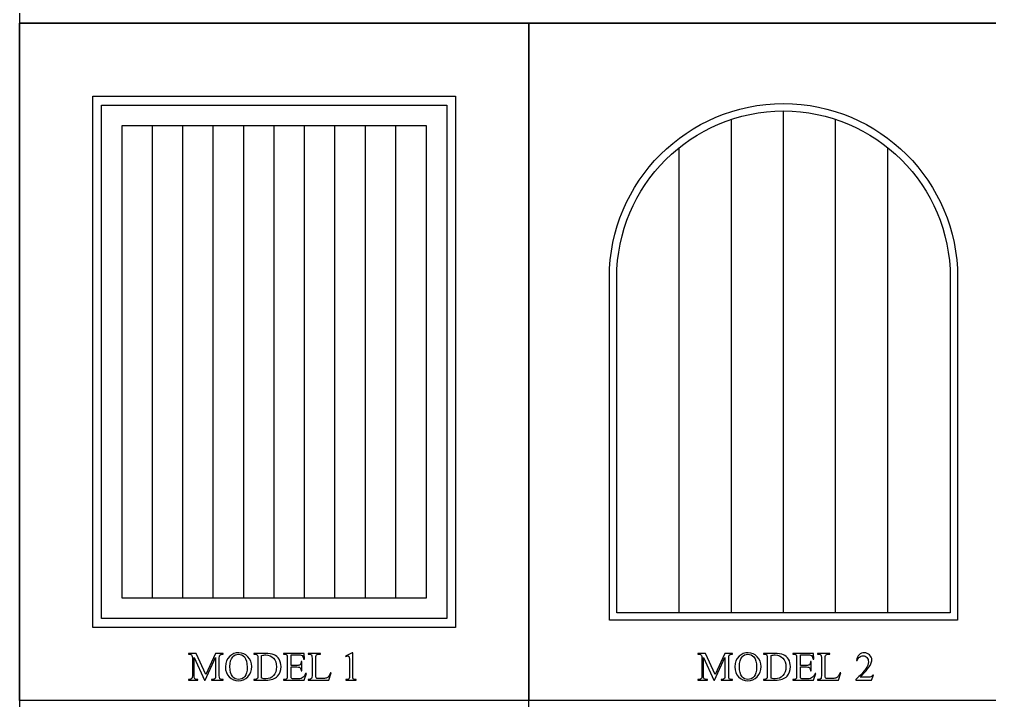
# Model space of a CAD drawing. Header units: millimetres. Extents: x 2553 to 3943, y 1218 to 3318.
# Drawn here: x 2553 to 3215, y 2606 to 3071 of the extents above; entities that cross this region are included whole.
import ezdxf

# ---------------------------------------------------------------- set-up
doc = ezdxf.new("R2010")
doc.units = ezdxf.units.MM
doc.layers.add('Katman 1', color=7, linetype='Continuous')

msp = doc.modelspace()

# ---------------------------------------------------------------- linework, layer by layer
for p, q in [((3943.43, 3068.25), (2553.43, 3068.25)), ((2900.93, 1218.25), (2900.93, 3068.25)), ((3943.43, 2605.75), (2553.43, 2605.75))]:
    msp.add_line(p, q)
at = {"color": 1}
for p, q in [((3074.68, 2665.75), (3074.68, 3008.25)), ((3039.1, 2665.75), (3039.1, 3002.54)), ((3110.26, 2665.75), (3110.26, 3002.54)), ((3003.51, 2665.75), (3003.51, 2983.23)), ((3145.85, 2665.75), (3145.85, 2983.23))]:
    msp.add_line(p, q, dxfattribs=at)
at = {"color": 3}
for p, q in [((2644.18, 2675.75), (2644.18, 2998.25)), ((2664.93, 2675.75), (2664.93, 2998.25)), ((2685.68, 2675.75), (2685.68, 2998.25)), ((2706.43, 2675.75), (2706.43, 2998.25)), ((2727.18, 2675.75), (2727.18, 2998.25)), ((2747.93, 2675.75), (2747.93, 2998.25)), ((2768.68, 2675.75), (2768.68, 2998.25)), ((2789.43, 2675.75), (2789.43, 2998.25)), ((2810.18, 2675.75), (2810.18, 2998.25))]:
    msp.add_line(p, q, dxfattribs=at)
msp.add_lwpolyline([(3943.43, 3068.25, 0.414214), (3693.43, 3318.25), (2803.43, 3318.25, 0.414214), (2553.43, 3068.25), (2553.43, 1218.25), (3943.43, 1218.25)], format="xyb", close=True)
for points in [[(2553.43, 3068.25), (2900.93, 3068.25), (2900.93, 2605.75), (2553.43, 2605.75)], [(2900.93, 3068.25), (3248.43, 3068.25), (3248.43, 2605.75), (2900.93, 2605.75)], [(2609.43, 3012.25), (2844.93, 3012.25), (2844.93, 2661.75), (2609.43, 2661.75)]]:
    msp.add_lwpolyline(points, close=True)
at = {"color": 1}
for points in [[(2603.43, 3018.25), (2850.93, 3018.25), (2850.93, 2655.75), (2603.43, 2655.75)], [(2623.43, 2998.25), (2830.93, 2998.25), (2830.93, 2675.75), (2623.43, 2675.75)]]:
    msp.add_lwpolyline(points, close=True, dxfattribs=at)
at = {"color": 2}
for points in [[(3193.43, 2894.5), (3193.43, 2660.75), (2955.93, 2660.75), (2955.93, 2894.5, -1)], [(3188.43, 2894.5), (3188.43, 2665.75), (2960.93, 2665.75), (2960.93, 2894.5, -1)]]:
    msp.add_lwpolyline(points, format="xyb", close=True, dxfattribs=at)
at = {"layer": 'Katman 1', "color": 250}
for points, knots in [([(2679.71, 2619.65), (2679.71, 2619.65), (2672.63, 2635.08), (2672.63, 2635.08), (2672.63, 2635.08), (2672.63, 2622.83), (2672.63, 2622.83), (2672.63, 2621.7), (2672.75, 2620.99), (2673, 2620.71), (2673.34, 2620.33), (2673.87, 2620.14), (2674.6, 2620.14), (2674.6, 2620.14), (2675.26, 2620.14), (2675.26, 2620.14), (2675.26, 2620.14), (2675.26, 2619.65), (2675.26, 2619.65), (2675.26, 2619.65), (2668.81, 2619.65), (2668.81, 2619.65), (2668.81, 2619.65), (2668.81, 2620.14), (2668.81, 2620.14), (2668.81, 2620.14), (2669.47, 2620.14), (2669.47, 2620.14), (2670.25, 2620.14), (2670.81, 2620.38), (2671.14, 2620.85), (2671.34, 2621.14), (2671.44, 2621.8), (2671.44, 2622.83), (2671.44, 2622.83), (2671.44, 2634.81), (2671.44, 2634.81), (2671.44, 2635.62), (2671.35, 2636.21), (2671.17, 2636.57), (2671.04, 2636.83), (2670.8, 2637.05), (2670.46, 2637.23), (2670.12, 2637.41), (2669.57, 2637.49), (2668.81, 2637.49), (2668.81, 2637.49), (2668.81, 2637.99), (2668.81, 2637.99), (2668.81, 2637.99), (2674.07, 2637.99), (2674.07, 2637.99), (2674.07, 2637.99), (2680.68, 2623.65), (2680.68, 2623.65), (2680.68, 2623.65), (2687.24, 2637.99), (2687.24, 2637.99), (2687.24, 2637.99), (2692.44, 2637.99), (2692.44, 2637.99), (2692.44, 2637.99), (2692.44, 2637.49), (2692.44, 2637.49), (2692.44, 2637.49), (2691.8, 2637.49), (2691.8, 2637.49), (2691, 2637.49), (2690.45, 2637.26), (2690.11, 2636.79), (2689.92, 2636.5), (2689.81, 2635.84), (2689.81, 2634.81), (2689.81, 2634.81), (2689.81, 2622.83), (2689.81, 2622.83), (2689.81, 2621.7), (2689.94, 2620.99), (2690.2, 2620.71), (2690.53, 2620.33), (2691.07, 2620.14), (2691.8, 2620.14), (2691.8, 2620.14), (2692.44, 2620.14), (2692.44, 2620.14), (2692.44, 2620.14), (2692.44, 2619.65), (2692.44, 2619.65), (2692.44, 2619.65), (2684.58, 2619.65), (2684.58, 2619.65), (2684.58, 2619.65), (2684.58, 2620.14), (2684.58, 2620.14), (2684.58, 2620.14), (2685.24, 2620.14), (2685.24, 2620.14), (2686.04, 2620.14), (2686.59, 2620.38), (2686.91, 2620.85), (2687.11, 2621.14), (2687.21, 2621.8), (2687.21, 2622.83), (2687.21, 2622.83), (2687.21, 2635.08), (2687.21, 2635.08), (2687.21, 2635.08), (2680.16, 2619.65), (2680.16, 2619.65), (2680.16, 2619.65), (2679.71, 2619.65), (2679.71, 2619.65)], [0, 0, 0, 0, 0.027027, 0.027027, 0.027027, 0.054054, 0.054054, 0.054054, 0.081081, 0.081081, 0.081081, 0.108108, 0.108108, 0.108108, 0.135135, 0.135135, 0.135135, 0.162162, 0.162162, 0.162162, 0.189189, 0.189189, 0.189189, 0.216216, 0.216216, 0.216216, 0.243243, 0.243243, 0.243243, 0.27027, 0.27027, 0.27027, 0.297297, 0.297297, 0.297297, 0.324324, 0.324324, 0.324324, 0.351351, 0.351351, 0.351351, 0.378378, 0.378378, 0.378378, 0.405405, 0.405405, 0.405405, 0.432432, 0.432432, 0.432432, 0.459459, 0.459459, 0.459459, 0.486486, 0.486486, 0.486486, 0.513514, 0.513514, 0.513514, 0.540541, 0.540541, 0.540541, 0.567568, 0.567568, 0.567568, 0.594595, 0.594595, 0.594595, 0.621622, 0.621622, 0.621622, 0.648649, 0.648649, 0.648649, 0.675676, 0.675676, 0.675676, 0.702703, 0.702703, 0.702703, 0.72973, 0.72973, 0.72973, 0.756757, 0.756757, 0.756757, 0.783784, 0.783784, 0.783784, 0.810811, 0.810811, 0.810811, 0.837838, 0.837838, 0.837838, 0.864865, 0.864865, 0.864865, 0.891892, 0.891892, 0.891892, 0.918919, 0.918919, 0.918919, 0.945946, 0.945946, 0.945946, 0.972973, 0.972973, 0.972973, 1, 1, 1, 1]), ([(2703.11, 2638.41), (2705.49, 2638.41), (2707.55, 2637.5), (2709.29, 2635.7), (2711.03, 2633.89), (2711.9, 2631.63), (2711.9, 2628.93), (2711.9, 2626.14), (2711.02, 2623.83), (2709.27, 2621.99), (2707.51, 2620.15), (2705.39, 2619.23), (2702.89, 2619.23), (2700.38, 2619.23), (2698.26, 2620.13), (2696.54, 2621.92), (2694.83, 2623.72), (2693.97, 2626.04), (2693.97, 2628.89), (2693.97, 2631.8), (2694.96, 2634.17), (2696.94, 2636.01), (2698.66, 2637.61), (2700.72, 2638.41), (2703.11, 2638.41)], [0, 0, 0, 0, 0.125, 0.125, 0.125, 0.25, 0.25, 0.25, 0.375, 0.375, 0.375, 0.5, 0.5, 0.5, 0.625, 0.625, 0.625, 0.75, 0.75, 0.75, 0.875, 0.875, 0.875, 1, 1, 1, 1]), ([(2702.85, 2637.44), (2701.22, 2637.44), (2699.9, 2636.83), (2698.92, 2635.61), (2697.69, 2634.1), (2697.07, 2631.88), (2697.07, 2628.95), (2697.07, 2625.96), (2697.71, 2623.65), (2698.98, 2622.04), (2699.96, 2620.81), (2701.26, 2620.2), (2702.87, 2620.2), (2704.59, 2620.2), (2706, 2620.87), (2707.12, 2622.21), (2708.24, 2623.56), (2708.8, 2625.68), (2708.8, 2628.57), (2708.8, 2631.71), (2708.18, 2634.06), (2706.95, 2635.6), (2705.96, 2636.83), (2704.6, 2637.44), (2702.85, 2637.44)], [0, 0, 0, 0, 0.125, 0.125, 0.125, 0.25, 0.25, 0.25, 0.375, 0.375, 0.375, 0.5, 0.5, 0.5, 0.625, 0.625, 0.625, 0.75, 0.75, 0.75, 0.875, 0.875, 0.875, 1, 1, 1, 1]), ([(2713.45, 2619.65), (2713.45, 2619.65), (2713.45, 2620.14), (2713.45, 2620.14), (2713.45, 2620.14), (2714.14, 2620.14), (2714.14, 2620.14), (2714.92, 2620.14), (2715.47, 2620.39), (2715.79, 2620.89), (2715.99, 2621.18), (2716.08, 2621.85), (2716.08, 2622.88), (2716.08, 2622.88), (2716.08, 2634.75), (2716.08, 2634.75), (2716.08, 2635.9), (2715.96, 2636.61), (2715.7, 2636.9), (2715.35, 2637.3), (2714.83, 2637.49), (2714.14, 2637.49), (2714.14, 2637.49), (2713.45, 2637.49), (2713.45, 2637.49), (2713.45, 2637.49), (2713.45, 2637.99), (2713.45, 2637.99), (2713.45, 2637.99), (2720.91, 2637.99), (2720.91, 2637.99), (2723.65, 2637.99), (2725.74, 2637.68), (2727.16, 2637.06), (2728.59, 2636.44), (2729.74, 2635.4), (2730.61, 2633.95), (2731.48, 2632.49), (2731.91, 2630.82), (2731.91, 2628.92), (2731.91, 2626.36), (2731.14, 2624.23), (2729.59, 2622.51), (2727.85, 2620.6), (2725.2, 2619.65), (2721.64, 2619.65), (2721.64, 2619.65), (2713.45, 2619.65), (2713.45, 2619.65)], [0, 0, 0, 0, 0.0625, 0.0625, 0.0625, 0.125, 0.125, 0.125, 0.1875, 0.1875, 0.1875, 0.25, 0.25, 0.25, 0.3125, 0.3125, 0.3125, 0.375, 0.375, 0.375, 0.4375, 0.4375, 0.4375, 0.5, 0.5, 0.5, 0.5625, 0.5625, 0.5625, 0.625, 0.625, 0.625, 0.6875, 0.6875, 0.6875, 0.75, 0.75, 0.75, 0.8125, 0.8125, 0.8125, 0.875, 0.875, 0.875, 0.9375, 0.9375, 0.9375, 1, 1, 1, 1]), ([(2718.68, 2620.99), (2719.83, 2620.74), (2720.78, 2620.61), (2721.56, 2620.61), (2723.64, 2620.61), (2725.37, 2621.35), (2726.75, 2622.82), (2728.12, 2624.29), (2728.81, 2626.28), (2728.81, 2628.79), (2728.81, 2631.32), (2728.12, 2633.32), (2726.75, 2634.78), (2725.37, 2636.24), (2723.61, 2636.97), (2721.45, 2636.97), (2720.64, 2636.97), (2719.72, 2636.84), (2718.68, 2636.58), (2718.68, 2636.58), (2718.68, 2620.99), (2718.68, 2620.99)], [0, 0, 0, 0, 0.142857, 0.142857, 0.142857, 0.285714, 0.285714, 0.285714, 0.428571, 0.428571, 0.428571, 0.571429, 0.571429, 0.571429, 0.714286, 0.714286, 0.714286, 0.857143, 0.857143, 0.857143, 1, 1, 1, 1]), ([(2738.75, 2637), (2738.75, 2637), (2738.75, 2629.75), (2738.75, 2629.75), (2738.75, 2629.75), (2742.79, 2629.75), (2742.79, 2629.75), (2743.84, 2629.75), (2744.53, 2629.9), (2744.88, 2630.22), (2745.35, 2630.63), (2745.61, 2631.36), (2745.67, 2632.4), (2745.67, 2632.4), (2746.17, 2632.4), (2746.17, 2632.4), (2746.17, 2632.4), (2746.17, 2626.01), (2746.17, 2626.01), (2746.17, 2626.01), (2745.67, 2626.01), (2745.67, 2626.01), (2745.54, 2626.9), (2745.41, 2627.48), (2745.29, 2627.73), (2745.13, 2628.05), (2744.86, 2628.3), (2744.49, 2628.48), (2744.12, 2628.66), (2743.56, 2628.75), (2742.79, 2628.75), (2742.79, 2628.75), (2738.75, 2628.75), (2738.75, 2628.75), (2738.75, 2628.75), (2738.75, 2622.7), (2738.75, 2622.7), (2738.75, 2621.89), (2738.79, 2621.39), (2738.86, 2621.22), (2738.93, 2621.04), (2739.05, 2620.9), (2739.23, 2620.8), (2739.41, 2620.69), (2739.76, 2620.64), (2740.26, 2620.64), (2740.26, 2620.64), (2743.37, 2620.64), (2743.37, 2620.64), (2744.4, 2620.64), (2745.15, 2620.72), (2745.62, 2620.86), (2746.09, 2621), (2746.54, 2621.29), (2746.97, 2621.71), (2747.53, 2622.27), (2748.1, 2623.11), (2748.68, 2624.24), (2748.68, 2624.24), (2749.24, 2624.24), (2749.24, 2624.24), (2749.24, 2624.24), (2747.66, 2619.65), (2747.66, 2619.65), (2747.66, 2619.65), (2733.52, 2619.65), (2733.52, 2619.65), (2733.52, 2619.65), (2733.52, 2620.14), (2733.52, 2620.14), (2733.52, 2620.14), (2734.17, 2620.14), (2734.17, 2620.14), (2734.6, 2620.14), (2735.01, 2620.25), (2735.4, 2620.46), (2735.69, 2620.6), (2735.89, 2620.82), (2735.99, 2621.11), (2736.1, 2621.4), (2736.15, 2621.99), (2736.15, 2622.88), (2736.15, 2622.88), (2736.15, 2634.81), (2736.15, 2634.81), (2736.15, 2635.97), (2736.03, 2636.69), (2735.8, 2636.95), (2735.47, 2637.31), (2734.93, 2637.49), (2734.17, 2637.49), (2734.17, 2637.49), (2733.52, 2637.49), (2733.52, 2637.49), (2733.52, 2637.49), (2733.52, 2637.99), (2733.52, 2637.99), (2733.52, 2637.99), (2747.66, 2637.99), (2747.66, 2637.99), (2747.66, 2637.99), (2747.85, 2633.95), (2747.85, 2633.95), (2747.85, 2633.95), (2747.33, 2633.95), (2747.33, 2633.95), (2747.14, 2634.93), (2746.93, 2635.59), (2746.7, 2635.96), (2746.47, 2636.32), (2746.13, 2636.6), (2745.68, 2636.79), (2745.32, 2636.93), (2744.69, 2637), (2743.78, 2637), (2743.78, 2637), (2738.75, 2637), (2738.75, 2637)], [0, 0, 0, 0, 0.025641, 0.025641, 0.025641, 0.051282, 0.051282, 0.051282, 0.076923, 0.076923, 0.076923, 0.102564, 0.102564, 0.102564, 0.128205, 0.128205, 0.128205, 0.153846, 0.153846, 0.153846, 0.179487, 0.179487, 0.179487, 0.205128, 0.205128, 0.205128, 0.230769, 0.230769, 0.230769, 0.25641, 0.25641, 0.25641, 0.282051, 0.282051, 0.282051, 0.307692, 0.307692, 0.307692, 0.333333, 0.333333, 0.333333, 0.358974, 0.358974, 0.358974, 0.384615, 0.384615, 0.384615, 0.410256, 0.410256, 0.410256, 0.435897, 0.435897, 0.435897, 0.461538, 0.461538, 0.461538, 0.487179, 0.487179, 0.487179, 0.512821, 0.512821, 0.512821, 0.538462, 0.538462, 0.538462, 0.564103, 0.564103, 0.564103, 0.589744, 0.589744, 0.589744, 0.615385, 0.615385, 0.615385, 0.641026, 0.641026, 0.641026, 0.666667, 0.666667, 0.666667, 0.692308, 0.692308, 0.692308, 0.717949, 0.717949, 0.717949, 0.74359, 0.74359, 0.74359, 0.769231, 0.769231, 0.769231, 0.794872, 0.794872, 0.794872, 0.820513, 0.820513, 0.820513, 0.846154, 0.846154, 0.846154, 0.871795, 0.871795, 0.871795, 0.897436, 0.897436, 0.897436, 0.923077, 0.923077, 0.923077, 0.948718, 0.948718, 0.948718, 0.974359, 0.974359, 0.974359, 1, 1, 1, 1]), ([(2765.75, 2624.71), (2765.75, 2624.71), (2766.19, 2624.61), (2766.19, 2624.61), (2766.19, 2624.61), (2764.62, 2619.65), (2764.62, 2619.65), (2764.62, 2619.65), (2750.42, 2619.65), (2750.42, 2619.65), (2750.42, 2619.65), (2750.42, 2620.14), (2750.42, 2620.14), (2750.42, 2620.14), (2751.11, 2620.14), (2751.11, 2620.14), (2751.88, 2620.14), (2752.44, 2620.39), (2752.77, 2620.9), (2752.96, 2621.18), (2753.05, 2621.85), (2753.05, 2622.88), (2753.05, 2622.88), (2753.05, 2634.75), (2753.05, 2634.75), (2753.05, 2635.9), (2752.93, 2636.61), (2752.67, 2636.9), (2752.32, 2637.3), (2751.8, 2637.49), (2751.11, 2637.49), (2751.11, 2637.49), (2750.42, 2637.49), (2750.42, 2637.49), (2750.42, 2637.49), (2750.42, 2637.99), (2750.42, 2637.99), (2750.42, 2637.99), (2758.72, 2637.99), (2758.72, 2637.99), (2758.72, 2637.99), (2758.72, 2637.49), (2758.72, 2637.49), (2757.75, 2637.5), (2757.07, 2637.42), (2756.67, 2637.23), (2756.28, 2637.04), (2756.01, 2636.8), (2755.87, 2636.52), (2755.73, 2636.24), (2755.65, 2635.55), (2755.65, 2634.48), (2755.65, 2634.48), (2755.65, 2622.91), (2755.65, 2622.91), (2755.65, 2622.16), (2755.73, 2621.65), (2755.87, 2621.37), (2755.98, 2621.17), (2756.15, 2621.03), (2756.37, 2620.94), (2756.59, 2620.85), (2757.3, 2620.81), (2758.48, 2620.81), (2758.48, 2620.81), (2759.82, 2620.81), (2759.82, 2620.81), (2761.23, 2620.81), (2762.22, 2620.91), (2762.79, 2621.12), (2763.35, 2621.32), (2763.88, 2621.69), (2764.35, 2622.22), (2764.81, 2622.74), (2765.28, 2623.58), (2765.75, 2624.71)], [0, 0, 0, 0, 0.04, 0.04, 0.04, 0.08, 0.08, 0.08, 0.12, 0.12, 0.12, 0.16, 0.16, 0.16, 0.2, 0.2, 0.2, 0.24, 0.24, 0.24, 0.28, 0.28, 0.28, 0.32, 0.32, 0.32, 0.36, 0.36, 0.36, 0.4, 0.4, 0.4, 0.44, 0.44, 0.44, 0.48, 0.48, 0.48, 0.52, 0.52, 0.52, 0.56, 0.56, 0.56, 0.6, 0.6, 0.6, 0.64, 0.64, 0.64, 0.68, 0.68, 0.68, 0.72, 0.72, 0.72, 0.76, 0.76, 0.76, 0.8, 0.8, 0.8, 0.84, 0.84, 0.84, 0.88, 0.88, 0.88, 0.92, 0.92, 0.92, 0.96, 0.96, 0.96, 1, 1, 1, 1]), ([(2775.87, 2636.19), (2775.87, 2636.19), (2780.35, 2638.35), (2780.35, 2638.35), (2780.35, 2638.35), (2780.8, 2638.35), (2780.8, 2638.35), (2780.8, 2638.35), (2780.8, 2622.88), (2780.8, 2622.88), (2780.8, 2621.86), (2780.84, 2621.21), (2780.93, 2620.96), (2781.01, 2620.71), (2781.19, 2620.51), (2781.46, 2620.37), (2781.73, 2620.24), (2782.29, 2620.16), (2783.12, 2620.14), (2783.12, 2620.14), (2783.12, 2619.65), (2783.12, 2619.65), (2783.12, 2619.65), (2776.2, 2619.65), (2776.2, 2619.65), (2776.2, 2619.65), (2776.2, 2620.14), (2776.2, 2620.14), (2777.07, 2620.16), (2777.63, 2620.24), (2777.88, 2620.37), (2778.13, 2620.5), (2778.31, 2620.67), (2778.41, 2620.9), (2778.5, 2621.12), (2778.55, 2621.78), (2778.55, 2622.88), (2778.55, 2622.88), (2778.55, 2632.79), (2778.55, 2632.79), (2778.55, 2634.12), (2778.51, 2634.98), (2778.42, 2635.36), (2778.36, 2635.65), (2778.24, 2635.86), (2778.08, 2636), (2777.9, 2636.13), (2777.71, 2636.2), (2777.47, 2636.2), (2777.13, 2636.2), (2776.67, 2636.06), (2776.07, 2635.78), (2776.07, 2635.78), (2775.87, 2636.19), (2775.87, 2636.19)], [0, 0, 0, 0, 0.055556, 0.055556, 0.055556, 0.111111, 0.111111, 0.111111, 0.166667, 0.166667, 0.166667, 0.222222, 0.222222, 0.222222, 0.277778, 0.277778, 0.277778, 0.333333, 0.333333, 0.333333, 0.388889, 0.388889, 0.388889, 0.444444, 0.444444, 0.444444, 0.5, 0.5, 0.5, 0.555556, 0.555556, 0.555556, 0.611111, 0.611111, 0.611111, 0.666667, 0.666667, 0.666667, 0.722222, 0.722222, 0.722222, 0.777778, 0.777778, 0.777778, 0.833333, 0.833333, 0.833333, 0.888889, 0.888889, 0.888889, 0.944444, 0.944444, 0.944444, 1, 1, 1, 1]), ([(3027.21, 2619.65), (3027.21, 2619.65), (3020.13, 2635.08), (3020.13, 2635.08), (3020.13, 2635.08), (3020.13, 2622.83), (3020.13, 2622.83), (3020.13, 2621.7), (3020.25, 2620.99), (3020.5, 2620.71), (3020.84, 2620.33), (3021.37, 2620.14), (3022.1, 2620.14), (3022.1, 2620.14), (3022.76, 2620.14), (3022.76, 2620.14), (3022.76, 2620.14), (3022.76, 2619.65), (3022.76, 2619.65), (3022.76, 2619.65), (3016.31, 2619.65), (3016.31, 2619.65), (3016.31, 2619.65), (3016.31, 2620.14), (3016.31, 2620.14), (3016.31, 2620.14), (3016.97, 2620.14), (3016.97, 2620.14), (3017.75, 2620.14), (3018.31, 2620.38), (3018.64, 2620.85), (3018.84, 2621.14), (3018.94, 2621.8), (3018.94, 2622.83), (3018.94, 2622.83), (3018.94, 2634.81), (3018.94, 2634.81), (3018.94, 2635.62), (3018.85, 2636.21), (3018.67, 2636.57), (3018.54, 2636.83), (3018.3, 2637.05), (3017.96, 2637.23), (3017.62, 2637.41), (3017.07, 2637.49), (3016.31, 2637.49), (3016.31, 2637.49), (3016.31, 2637.99), (3016.31, 2637.99), (3016.31, 2637.99), (3021.57, 2637.99), (3021.57, 2637.99), (3021.57, 2637.99), (3028.18, 2623.65), (3028.18, 2623.65), (3028.18, 2623.65), (3034.74, 2637.99), (3034.74, 2637.99), (3034.74, 2637.99), (3039.94, 2637.99), (3039.94, 2637.99), (3039.94, 2637.99), (3039.94, 2637.49), (3039.94, 2637.49), (3039.94, 2637.49), (3039.3, 2637.49), (3039.3, 2637.49), (3038.5, 2637.49), (3037.95, 2637.26), (3037.61, 2636.79), (3037.42, 2636.5), (3037.31, 2635.84), (3037.31, 2634.81), (3037.31, 2634.81), (3037.31, 2622.83), (3037.31, 2622.83), (3037.31, 2621.7), (3037.44, 2620.99), (3037.7, 2620.71), (3038.03, 2620.33), (3038.57, 2620.14), (3039.3, 2620.14), (3039.3, 2620.14), (3039.94, 2620.14), (3039.94, 2620.14), (3039.94, 2620.14), (3039.94, 2619.65), (3039.94, 2619.65), (3039.94, 2619.65), (3032.08, 2619.65), (3032.08, 2619.65), (3032.08, 2619.65), (3032.08, 2620.14), (3032.08, 2620.14), (3032.08, 2620.14), (3032.74, 2620.14), (3032.74, 2620.14), (3033.54, 2620.14), (3034.09, 2620.38), (3034.41, 2620.85), (3034.61, 2621.14), (3034.71, 2621.8), (3034.71, 2622.83), (3034.71, 2622.83), (3034.71, 2635.08), (3034.71, 2635.08), (3034.71, 2635.08), (3027.66, 2619.65), (3027.66, 2619.65), (3027.66, 2619.65), (3027.21, 2619.65), (3027.21, 2619.65)], [0, 0, 0, 0, 0.027027, 0.027027, 0.027027, 0.054054, 0.054054, 0.054054, 0.081081, 0.081081, 0.081081, 0.108108, 0.108108, 0.108108, 0.135135, 0.135135, 0.135135, 0.162162, 0.162162, 0.162162, 0.189189, 0.189189, 0.189189, 0.216216, 0.216216, 0.216216, 0.243243, 0.243243, 0.243243, 0.27027, 0.27027, 0.27027, 0.297297, 0.297297, 0.297297, 0.324324, 0.324324, 0.324324, 0.351351, 0.351351, 0.351351, 0.378378, 0.378378, 0.378378, 0.405405, 0.405405, 0.405405, 0.432432, 0.432432, 0.432432, 0.459459, 0.459459, 0.459459, 0.486486, 0.486486, 0.486486, 0.513514, 0.513514, 0.513514, 0.540541, 0.540541, 0.540541, 0.567568, 0.567568, 0.567568, 0.594595, 0.594595, 0.594595, 0.621622, 0.621622, 0.621622, 0.648649, 0.648649, 0.648649, 0.675676, 0.675676, 0.675676, 0.702703, 0.702703, 0.702703, 0.72973, 0.72973, 0.72973, 0.756757, 0.756757, 0.756757, 0.783784, 0.783784, 0.783784, 0.810811, 0.810811, 0.810811, 0.837838, 0.837838, 0.837838, 0.864865, 0.864865, 0.864865, 0.891892, 0.891892, 0.891892, 0.918919, 0.918919, 0.918919, 0.945946, 0.945946, 0.945946, 0.972973, 0.972973, 0.972973, 1, 1, 1, 1]), ([(3050.61, 2638.41), (3052.99, 2638.41), (3055.05, 2637.5), (3056.79, 2635.7), (3058.53, 2633.89), (3059.4, 2631.63), (3059.4, 2628.93), (3059.4, 2626.14), (3058.52, 2623.83), (3056.77, 2621.99), (3055.01, 2620.15), (3052.89, 2619.23), (3050.39, 2619.23), (3047.88, 2619.23), (3045.76, 2620.13), (3044.04, 2621.92), (3042.33, 2623.72), (3041.47, 2626.04), (3041.47, 2628.89), (3041.47, 2631.8), (3042.46, 2634.17), (3044.44, 2636.01), (3046.16, 2637.61), (3048.22, 2638.41), (3050.61, 2638.41)], [0, 0, 0, 0, 0.125, 0.125, 0.125, 0.25, 0.25, 0.25, 0.375, 0.375, 0.375, 0.5, 0.5, 0.5, 0.625, 0.625, 0.625, 0.75, 0.75, 0.75, 0.875, 0.875, 0.875, 1, 1, 1, 1]), ([(3050.35, 2637.44), (3048.72, 2637.44), (3047.4, 2636.83), (3046.42, 2635.61), (3045.19, 2634.1), (3044.57, 2631.88), (3044.57, 2628.95), (3044.57, 2625.96), (3045.21, 2623.65), (3046.48, 2622.04), (3047.46, 2620.81), (3048.76, 2620.2), (3050.37, 2620.2), (3052.09, 2620.2), (3053.5, 2620.87), (3054.62, 2622.21), (3055.74, 2623.56), (3056.3, 2625.68), (3056.3, 2628.57), (3056.3, 2631.71), (3055.68, 2634.06), (3054.45, 2635.6), (3053.46, 2636.83), (3052.1, 2637.44), (3050.35, 2637.44)], [0, 0, 0, 0, 0.125, 0.125, 0.125, 0.25, 0.25, 0.25, 0.375, 0.375, 0.375, 0.5, 0.5, 0.5, 0.625, 0.625, 0.625, 0.75, 0.75, 0.75, 0.875, 0.875, 0.875, 1, 1, 1, 1]), ([(3060.95, 2619.65), (3060.95, 2619.65), (3060.95, 2620.14), (3060.95, 2620.14), (3060.95, 2620.14), (3061.64, 2620.14), (3061.64, 2620.14), (3062.42, 2620.14), (3062.97, 2620.39), (3063.29, 2620.89), (3063.49, 2621.18), (3063.58, 2621.85), (3063.58, 2622.88), (3063.58, 2622.88), (3063.58, 2634.75), (3063.58, 2634.75), (3063.58, 2635.9), (3063.46, 2636.61), (3063.2, 2636.9), (3062.85, 2637.3), (3062.33, 2637.49), (3061.64, 2637.49), (3061.64, 2637.49), (3060.95, 2637.49), (3060.95, 2637.49), (3060.95, 2637.49), (3060.95, 2637.99), (3060.95, 2637.99), (3060.95, 2637.99), (3068.41, 2637.99), (3068.41, 2637.99), (3071.15, 2637.99), (3073.24, 2637.68), (3074.66, 2637.06), (3076.09, 2636.44), (3077.24, 2635.4), (3078.11, 2633.95), (3078.98, 2632.49), (3079.41, 2630.82), (3079.41, 2628.92), (3079.41, 2626.36), (3078.64, 2624.23), (3077.09, 2622.51), (3075.35, 2620.6), (3072.7, 2619.65), (3069.14, 2619.65), (3069.14, 2619.65), (3060.95, 2619.65), (3060.95, 2619.65)], [0, 0, 0, 0, 0.0625, 0.0625, 0.0625, 0.125, 0.125, 0.125, 0.1875, 0.1875, 0.1875, 0.25, 0.25, 0.25, 0.3125, 0.3125, 0.3125, 0.375, 0.375, 0.375, 0.4375, 0.4375, 0.4375, 0.5, 0.5, 0.5, 0.5625, 0.5625, 0.5625, 0.625, 0.625, 0.625, 0.6875, 0.6875, 0.6875, 0.75, 0.75, 0.75, 0.8125, 0.8125, 0.8125, 0.875, 0.875, 0.875, 0.9375, 0.9375, 0.9375, 1, 1, 1, 1]), ([(3066.18, 2620.99), (3067.33, 2620.74), (3068.28, 2620.61), (3069.06, 2620.61), (3071.14, 2620.61), (3072.87, 2621.35), (3074.25, 2622.82), (3075.62, 2624.29), (3076.31, 2626.28), (3076.31, 2628.79), (3076.31, 2631.32), (3075.62, 2633.32), (3074.25, 2634.78), (3072.87, 2636.24), (3071.11, 2636.97), (3068.95, 2636.97), (3068.14, 2636.97), (3067.22, 2636.84), (3066.18, 2636.58), (3066.18, 2636.58), (3066.18, 2620.99), (3066.18, 2620.99)], [0, 0, 0, 0, 0.142857, 0.142857, 0.142857, 0.285714, 0.285714, 0.285714, 0.428571, 0.428571, 0.428571, 0.571429, 0.571429, 0.571429, 0.714286, 0.714286, 0.714286, 0.857143, 0.857143, 0.857143, 1, 1, 1, 1]), ([(3086.25, 2637), (3086.25, 2637), (3086.25, 2629.75), (3086.25, 2629.75), (3086.25, 2629.75), (3090.29, 2629.75), (3090.29, 2629.75), (3091.34, 2629.75), (3092.03, 2629.9), (3092.38, 2630.22), (3092.85, 2630.63), (3093.11, 2631.36), (3093.17, 2632.4), (3093.17, 2632.4), (3093.67, 2632.4), (3093.67, 2632.4), (3093.67, 2632.4), (3093.67, 2626.01), (3093.67, 2626.01), (3093.67, 2626.01), (3093.17, 2626.01), (3093.17, 2626.01), (3093.04, 2626.9), (3092.91, 2627.48), (3092.79, 2627.73), (3092.63, 2628.05), (3092.36, 2628.3), (3091.99, 2628.48), (3091.62, 2628.66), (3091.06, 2628.75), (3090.29, 2628.75), (3090.29, 2628.75), (3086.25, 2628.75), (3086.25, 2628.75), (3086.25, 2628.75), (3086.25, 2622.7), (3086.25, 2622.7), (3086.25, 2621.89), (3086.29, 2621.39), (3086.36, 2621.22), (3086.43, 2621.04), (3086.55, 2620.9), (3086.73, 2620.8), (3086.91, 2620.69), (3087.26, 2620.64), (3087.76, 2620.64), (3087.76, 2620.64), (3090.87, 2620.64), (3090.87, 2620.64), (3091.9, 2620.64), (3092.65, 2620.72), (3093.12, 2620.86), (3093.59, 2621), (3094.04, 2621.29), (3094.47, 2621.71), (3095.03, 2622.27), (3095.6, 2623.11), (3096.18, 2624.24), (3096.18, 2624.24), (3096.74, 2624.24), (3096.74, 2624.24), (3096.74, 2624.24), (3095.16, 2619.65), (3095.16, 2619.65), (3095.16, 2619.65), (3081.02, 2619.65), (3081.02, 2619.65), (3081.02, 2619.65), (3081.02, 2620.14), (3081.02, 2620.14), (3081.02, 2620.14), (3081.67, 2620.14), (3081.67, 2620.14), (3082.1, 2620.14), (3082.51, 2620.25), (3082.9, 2620.46), (3083.19, 2620.6), (3083.39, 2620.82), (3083.49, 2621.11), (3083.6, 2621.4), (3083.65, 2621.99), (3083.65, 2622.88), (3083.65, 2622.88), (3083.65, 2634.81), (3083.65, 2634.81), (3083.65, 2635.97), (3083.53, 2636.69), (3083.3, 2636.95), (3082.97, 2637.31), (3082.43, 2637.49), (3081.67, 2637.49), (3081.67, 2637.49), (3081.02, 2637.49), (3081.02, 2637.49), (3081.02, 2637.49), (3081.02, 2637.99), (3081.02, 2637.99), (3081.02, 2637.99), (3095.16, 2637.99), (3095.16, 2637.99), (3095.16, 2637.99), (3095.35, 2633.95), (3095.35, 2633.95), (3095.35, 2633.95), (3094.83, 2633.95), (3094.83, 2633.95), (3094.64, 2634.93), (3094.43, 2635.59), (3094.2, 2635.96), (3093.97, 2636.32), (3093.63, 2636.6), (3093.18, 2636.79), (3092.82, 2636.93), (3092.19, 2637), (3091.28, 2637), (3091.28, 2637), (3086.25, 2637), (3086.25, 2637)], [0, 0, 0, 0, 0.025641, 0.025641, 0.025641, 0.051282, 0.051282, 0.051282, 0.076923, 0.076923, 0.076923, 0.102564, 0.102564, 0.102564, 0.128205, 0.128205, 0.128205, 0.153846, 0.153846, 0.153846, 0.179487, 0.179487, 0.179487, 0.205128, 0.205128, 0.205128, 0.230769, 0.230769, 0.230769, 0.25641, 0.25641, 0.25641, 0.282051, 0.282051, 0.282051, 0.307692, 0.307692, 0.307692, 0.333333, 0.333333, 0.333333, 0.358974, 0.358974, 0.358974, 0.384615, 0.384615, 0.384615, 0.410256, 0.410256, 0.410256, 0.435897, 0.435897, 0.435897, 0.461538, 0.461538, 0.461538, 0.487179, 0.487179, 0.487179, 0.512821, 0.512821, 0.512821, 0.538462, 0.538462, 0.538462, 0.564103, 0.564103, 0.564103, 0.589744, 0.589744, 0.589744, 0.615385, 0.615385, 0.615385, 0.641026, 0.641026, 0.641026, 0.666667, 0.666667, 0.666667, 0.692308, 0.692308, 0.692308, 0.717949, 0.717949, 0.717949, 0.74359, 0.74359, 0.74359, 0.769231, 0.769231, 0.769231, 0.794872, 0.794872, 0.794872, 0.820513, 0.820513, 0.820513, 0.846154, 0.846154, 0.846154, 0.871795, 0.871795, 0.871795, 0.897436, 0.897436, 0.897436, 0.923077, 0.923077, 0.923077, 0.948718, 0.948718, 0.948718, 0.974359, 0.974359, 0.974359, 1, 1, 1, 1]), ([(3113.25, 2624.71), (3113.25, 2624.71), (3113.69, 2624.61), (3113.69, 2624.61), (3113.69, 2624.61), (3112.12, 2619.65), (3112.12, 2619.65), (3112.12, 2619.65), (3097.92, 2619.65), (3097.92, 2619.65), (3097.92, 2619.65), (3097.92, 2620.14), (3097.92, 2620.14), (3097.92, 2620.14), (3098.61, 2620.14), (3098.61, 2620.14), (3099.38, 2620.14), (3099.94, 2620.39), (3100.27, 2620.9), (3100.46, 2621.18), (3100.55, 2621.85), (3100.55, 2622.88), (3100.55, 2622.88), (3100.55, 2634.75), (3100.55, 2634.75), (3100.55, 2635.9), (3100.43, 2636.61), (3100.17, 2636.9), (3099.82, 2637.3), (3099.3, 2637.49), (3098.61, 2637.49), (3098.61, 2637.49), (3097.92, 2637.49), (3097.92, 2637.49), (3097.92, 2637.49), (3097.92, 2637.99), (3097.92, 2637.99), (3097.92, 2637.99), (3106.22, 2637.99), (3106.22, 2637.99), (3106.22, 2637.99), (3106.22, 2637.49), (3106.22, 2637.49), (3105.25, 2637.5), (3104.57, 2637.42), (3104.17, 2637.23), (3103.78, 2637.04), (3103.51, 2636.8), (3103.37, 2636.52), (3103.23, 2636.24), (3103.15, 2635.55), (3103.15, 2634.48), (3103.15, 2634.48), (3103.15, 2622.91), (3103.15, 2622.91), (3103.15, 2622.16), (3103.23, 2621.65), (3103.37, 2621.37), (3103.48, 2621.17), (3103.65, 2621.03), (3103.87, 2620.94), (3104.09, 2620.85), (3104.8, 2620.81), (3105.98, 2620.81), (3105.98, 2620.81), (3107.32, 2620.81), (3107.32, 2620.81), (3108.73, 2620.81), (3109.72, 2620.91), (3110.29, 2621.12), (3110.85, 2621.32), (3111.38, 2621.69), (3111.85, 2622.22), (3112.31, 2622.74), (3112.78, 2623.58), (3113.25, 2624.71)], [0, 0, 0, 0, 0.04, 0.04, 0.04, 0.08, 0.08, 0.08, 0.12, 0.12, 0.12, 0.16, 0.16, 0.16, 0.2, 0.2, 0.2, 0.24, 0.24, 0.24, 0.28, 0.28, 0.28, 0.32, 0.32, 0.32, 0.36, 0.36, 0.36, 0.4, 0.4, 0.4, 0.44, 0.44, 0.44, 0.48, 0.48, 0.48, 0.52, 0.52, 0.52, 0.56, 0.56, 0.56, 0.6, 0.6, 0.6, 0.64, 0.64, 0.64, 0.68, 0.68, 0.68, 0.72, 0.72, 0.72, 0.76, 0.76, 0.76, 0.8, 0.8, 0.8, 0.84, 0.84, 0.84, 0.88, 0.88, 0.88, 0.92, 0.92, 0.92, 0.96, 0.96, 0.96, 1, 1, 1, 1]), ([(3136.05, 2623.21), (3136.05, 2623.21), (3134.76, 2619.65), (3134.76, 2619.65), (3134.76, 2619.65), (3123.95, 2619.65), (3123.95, 2619.65), (3123.95, 2619.65), (3123.95, 2620.15), (3123.95, 2620.15), (3127.14, 2623.05), (3129.37, 2625.42), (3130.67, 2627.26), (3131.96, 2629.09), (3132.61, 2630.77), (3132.61, 2632.29), (3132.61, 2633.45), (3132.26, 2634.41), (3131.54, 2635.16), (3130.83, 2635.9), (3129.99, 2636.28), (3128.99, 2636.28), (3128.09, 2636.28), (3127.28, 2636.02), (3126.57, 2635.5), (3125.85, 2634.98), (3125.32, 2634.21), (3124.98, 2633.2), (3124.98, 2633.2), (3124.48, 2633.2), (3124.48, 2633.2), (3124.7, 2634.86), (3125.29, 2636.13), (3126.22, 2637.02), (3127.15, 2637.91), (3128.32, 2638.35), (3129.72, 2638.35), (3131.2, 2638.35), (3132.45, 2637.87), (3133.44, 2636.92), (3134.44, 2635.96), (3134.94, 2634.84), (3134.94, 2633.54), (3134.94, 2632.61), (3134.72, 2631.68), (3134.29, 2630.75), (3133.62, 2629.29), (3132.54, 2627.75), (3131.05, 2626.12), (3128.8, 2623.67), (3127.42, 2622.21), (3126.89, 2621.72), (3126.89, 2621.72), (3131.62, 2621.72), (3131.62, 2621.72), (3132.59, 2621.72), (3133.26, 2621.76), (3133.65, 2621.83), (3134.04, 2621.9), (3134.39, 2622.05), (3134.7, 2622.27), (3135.02, 2622.49), (3135.29, 2622.8), (3135.52, 2623.21), (3135.52, 2623.21), (3136.05, 2623.21), (3136.05, 2623.21)], [0, 0, 0, 0, 0.045455, 0.045455, 0.045455, 0.090909, 0.090909, 0.090909, 0.136364, 0.136364, 0.136364, 0.181818, 0.181818, 0.181818, 0.227273, 0.227273, 0.227273, 0.272727, 0.272727, 0.272727, 0.318182, 0.318182, 0.318182, 0.363636, 0.363636, 0.363636, 0.409091, 0.409091, 0.409091, 0.454545, 0.454545, 0.454545, 0.5, 0.5, 0.5, 0.545455, 0.545455, 0.545455, 0.590909, 0.590909, 0.590909, 0.636364, 0.636364, 0.636364, 0.681818, 0.681818, 0.681818, 0.727273, 0.727273, 0.727273, 0.772727, 0.772727, 0.772727, 0.818182, 0.818182, 0.818182, 0.863636, 0.863636, 0.863636, 0.909091, 0.909091, 0.909091, 0.954545, 0.954545, 0.954545, 1, 1, 1, 1])]:
    msp.add_open_spline(points, degree=3, knots=knots, dxfattribs=at)

doc.saveas('drawing.dxf')
